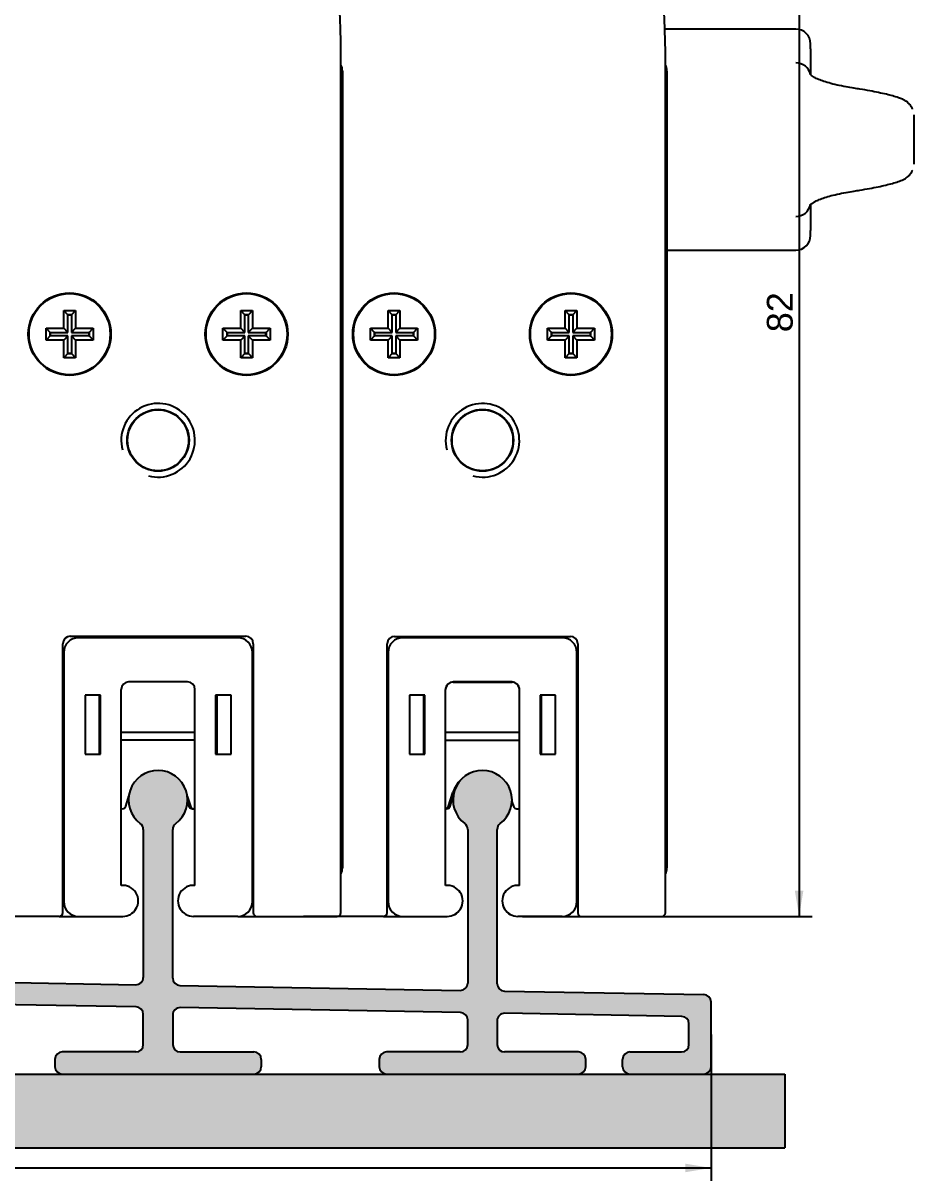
# Model space of a CAD drawing. Header units: millimetres. Extents: x -17 to 488, y 327 to 596.
# Drawn here: x 425 to 485.4, y 326.6 to 405.1 of the extents above; entities that cross this region are included whole.
import ezdxf
from ezdxf.enums import TextEntityAlignment as Align

# ---------------------------------------------------------------- set-up
doc = ezdxf.new("R2010")
doc.units = ezdxf.units.MM
doc.layers.add('Default', color=7, linetype='Continuous')
doc.layers.add('DV3_Default', color=7, linetype='Continuous')
doc.styles.add('SEACAD_Arial', font='arial.ttf')
doc.dimstyles.new('ISO', dxfattribs={"dimtxt": 1.75, "dimasz": 1.75, "dimexe": 0.875, "dimexo": 0, "dimgap": 0.4375, "dimtad": 1, "dimtxsty": 'SEACAD_Arial', "dimblk1": '_SE_FILLED', "dimblk2": '_SE_FILLED', "dimsah": 1, "dimcen": 0.875, "dimadec": 0, "dimazin": 0, "dimtfac": 0.5, "dimtdec": 3, "dimtmove": 0, "dimatfit": 3, "dimfxl": 1, "dimarcsym": 0})

# ---------------------------------------------------------------- blocks, each defined once
blk = doc.blocks.new('SE2')
at = {"layer": 'DV3_Default', "linetype": 'Continuous'}
h = blk.add_hatch(color=7, dxfattribs=at)
edge = h.paths.add_edge_path()
edge.add_arc((410.638316798769, 338.2716447319557), 0.5000000000000964, 0, 89.000000000005, ccw=False)
edge.add_line((411.1383167987692, 338.2716447319557), (411.1383167987692, 335.8262113731814))
edge.add_arc((410.638316798769, 335.8262113731814), 0.5000000000000561, 269.99999999996743, 360, ccw=False)
edge.add_line((410.6383167987689, 335.3262113731813), (405.6439890468433, 335.3262113731846))
edge.add_arc((405.6439890468429, 334.8262113731846), 0.5000000000000143, 89.99999999996092, 180.0000000000065)
edge.add_line((405.1439890468429, 334.8262113731845), (405.1439890468429, 334.3262113731574))
edge.add_arc((405.643989046843, 334.3262113731574), 0.5000000000000561, 180.0000000000065, 270)
edge.add_line((405.643989046843, 333.8262113731574), (418.643989046843, 333.8262113731582))
edge.add_arc((418.643989046843, 334.3262113731582), 0.5000000000000143, 270, 360)
edge.add_line((419.143989046843, 334.3262113731582), (419.143989046843, 334.8262113731457))
edge.add_arc((418.643989046843, 334.8262113731457), 0.5000000000000561, 0, 89.99999999996746)
edge.add_line((418.6439890468433, 335.3262113731457), (413.6383167987686, 335.3262113731483))
edge.add_arc((413.6383167987689, 335.8262113731484), 0.5000000000000152, 180.0000000000065, 269.99999999996743, ccw=False)
edge.add_line((413.1383167987689, 335.8262113731483), (413.1383167987687, 338.2192795371713))
edge.add_arc((413.6383167987689, 338.2192795371712), 0.5000000000000073, 88.99960924187098, 179.9999999999935, ccw=False)
edge.add_line((413.6470464114759, 338.719203325225), (432.6470430019875, 338.3875571511145))
edge.add_arc((432.6383167987689, 337.8876333035362), 0.5000000000000971, 0, 89.00000000000489, ccw=False)
edge.add_line((433.138316798769, 337.8876333035362), (433.138316798769, 335.826211373168))
edge.add_arc((432.638316798769, 335.826211373168), 0.5000000000000561, 269.99999999996743, 360, ccw=False)
edge.add_line((432.6383167987687, 335.326211373168), (427.6439890468433, 335.3262113731712))
edge.add_arc((427.6439890468431, 334.8262113731711), 0.5000000000000143, 89.99999999996092, 180.0000000000065)
edge.add_line((427.1439890468431, 334.8262113731711), (427.143989046843, 334.3262113731586))
edge.add_arc((427.6439890468431, 334.3262113731587), 0.5000000000000561, 180.0000000000065, 270.0000000000065)
edge.add_line((427.6439890468432, 333.8262113731586), (440.643989046843, 333.8262113731595))
edge.add_arc((440.643989046843, 334.3262113731595), 0.5000000000000143, 270.0000000000065, 360)
edge.add_line((441.143989046843, 334.3262113731595), (441.143989046843, 334.8262113731409))
edge.add_arc((440.643989046843, 334.8262113731409), 0.5000000000000561, 0, 89.99999999995443)
edge.add_line((440.6439890468433, 335.326211373141), (435.6383167987689, 335.326211373145))
edge.add_arc((435.6383167987692, 335.826211373145), 0.5000000000000134, 180, 269.9999999999544, ccw=False)
edge.add_line((435.1383167987692, 335.826211373145), (435.138316798769, 337.8352681087518))
edge.add_arc((435.638316798769, 337.8352681087517), 0.5000000000000073, 88.99945230196829, 180, ccw=False)
edge.add_line((435.6470477808263, 338.3351918728922), (454.6470430019876, 338.003545722695))
edge.add_arc((454.6383167987689, 337.5036218751167), 0.5000000000000963, 0, 89.000000000005, ccw=False)
edge.add_line((455.138316798769, 337.5036218751167), (455.138316798769, 335.8262113731545))
edge.add_arc((454.638316798769, 335.8262113731545), 0.5000000000000004, 269.99999999996743, 360, ccw=False)
edge.add_line((454.6383167987689, 335.3262113731545), (449.6439890468433, 335.3262113731577))
edge.add_arc((449.643989046843, 334.8262113731577), 0.5000000000000143, 89.99999999996092, 180.0000000000065)
edge.add_line((449.143989046843, 334.8262113731577), (449.1439890468429, 334.32621137316))
edge.add_arc((449.643989046843, 334.32621137316), 0.5000000000000561, 180.0000000000065, 270.0000000000065)
edge.add_line((449.643989046843, 333.82621137316), (462.643989046843, 333.8262113731608))
edge.add_arc((462.643989046843, 334.3262113731608), 0.5000000000000143, 270, 360)
edge.add_line((463.143989046843, 334.3262113731608), (463.143989046843, 334.8262113731506))
edge.add_arc((462.643989046843, 334.8262113731506), 0.5000000000000561, 0, 89.99999999994789)
edge.add_line((462.6439890468433, 335.3262113731506), (457.6383167987687, 335.3262113731543))
edge.add_arc((457.6383167987692, 335.8262113731544), 0.5000000000000143, 180.0000000000065, 269.9999999999544, ccw=False)
edge.add_line((457.1383167987692, 335.8262113731543), (457.1383167987689, 337.4512566803322))
edge.add_arc((457.638316798769, 337.4512566803322), 0.5000000000000004, 88.99966324719458, 179.9999999999935, ccw=False)
edge.add_line((457.6470459402625, 337.951180476614), (469.6657999025988, 337.7413923458546))
edge.add_arc((469.6439890468422, 337.2418682858022), 0.5000000000000974, 0, 87.499866709267, ccw=False)
edge.add_line((470.1439890468424, 337.2418682858022), (470.1439890468428, 335.826211373143))
edge.add_arc((469.6439890468428, 335.8262113731429), 0.5000000000000143, 270.00000000000654, 360, ccw=False)
edge.add_line((469.6439890468428, 335.3262113731429), (466.1439890468362, 335.3262113731427))
edge.add_arc((466.1439890468361, 334.8262113731427), 0.5000000000000143, 90, 180)
edge.add_line((465.6439890468361, 334.8262113731427), (465.643989046836, 334.326211373161))
edge.add_arc((466.1439890468361, 334.326211373161), 0.5000000000000561, 180, 270)
edge.add_line((466.1439890468361, 333.826211373161), (471.1439890468426, 333.8262113731614))
edge.add_arc((471.1439890468426, 334.3262113731581), 0.5000000000000004, 270, 360)
edge.add_line((471.6439890468426, 334.3262113731581), (471.6439890468426, 338.7159141804756))
edge.add_arc((471.1439890468421, 338.7159141804757), 0.5000000000004862, 0, 89.0000000000058)
edge.add_line((471.1527152500607, 339.2158380280545), (457.6295935420582, 339.4518849954982))
edge.add_arc((457.6383167987686, 339.951808894508), 0.5000000000087353, 179.9995981030049, 269.0003376964031, ccw=False)
edge.add_line((457.1383167987722, 339.9518124017209), (457.138316798768, 350.4219697285915))
edge.add_arc((457.638316798768, 350.4219697285916), 0.5000000000000282, 126.70810719254689, 180.0000000000065, ccw=False)
edge.add_arc((456.143989046842, 352.4262113731604), 2.000000000005372, 306.7074381381323, 592.9675637547116)
edge.add_arc((454.6383167987678, 350.4304781541705), 0.5000000000214988, 0, 52.96690000643753, ccw=False)
edge.add_line((455.1383167987894, 350.4304781541705), (455.1383167987686, 340.0041740892923))
edge.add_arc((454.6383167987685, 340.0041740892923), 0.5000000000000561, 269.00034244746894, 360, ccw=False)
edge.add_line((454.6295935835128, 339.504250189568), (435.6295937937607, 339.8358964195242))
edge.add_arc((435.6383167987686, 340.3358203229274), 0.5000000000102683, 179.9995980863426, 269.00036654378374, ccw=False)
edge.add_line((435.1383167987706, 340.3358238302857), (435.1383167987678, 350.4219697285901))
edge.add_arc((435.638316798768, 350.4219697285901), 0.5000000000000316, 126.7081071953505, 180, ccw=False)
edge.add_arc((434.1439890468422, 352.4262113731591), 2.000000000005454, 306.7074381374229, 592.9675637531451)
edge.add_arc((432.6383167987678, 350.4304781541694), 0.500000000021506, 0, 52.966900012675126, ccw=False)
edge.add_line((433.1383167987894, 350.4304781541694), (433.1383167987686, 340.3881855177119))
edge.add_arc((432.6383167987685, 340.3881855177119), 0.5000000000000561, 269.0003693874723, 360, ccw=False)
edge.add_line((432.6295938185729, 339.888261613886), (413.6295939622289, 340.219907845003))
edge.add_arc((413.6383167987686, 340.7198317513469), 0.5000000000113883, 179.9995981029984, 269.0003858517587, ccw=False)
edge.add_line((413.1383167987694, 340.7198352585598), (413.138316798768, 350.421969728589))
edge.add_arc((413.638316798768, 350.4219697285891), 0.5000000000000004, 126.70810719530729, 180.0000000000065, ccw=False)
edge.add_arc((412.1439890468419, 352.4262113731578), 2.000000000005369, 306.7074381374493, 592.9675637530164)
edge.add_arc((410.638316798768, 350.4304781541678), 0.5000000000214705, 6.423306331271306e-12, 52.96690001324703, ccw=False)
edge.add_line((411.1383167987894, 350.4304781541679), (411.1383167987685, 340.7722004160213))
edge.add_arc((410.6383167987685, 340.7721969461314), 0.5000000000120406, 269.0003885105213, 360, ccw=False)
edge.add_line((410.6295939854273, 340.2722730393821), (391.6295940858545, 340.6039192712647))
edge.add_arc((391.6383167987685, 341.1038431797664), 0.5000000000122291, 179.9995975748679, 269.0004000203762, ccw=False)
edge.add_line((391.1383167987686, 341.1038466915882), (391.1383167987678, 350.4219697285878))
edge.add_arc((391.6383167987678, 350.4219697285878), 0.5000000000000004, 126.7081071982438, 180.0000000000065, ccw=False)
edge.add_arc((390.1439890468417, 352.4262113731565), 2.000000000005367, 306.7074381367171, 592.9675637539756)
edge.add_arc((388.6383167987678, 350.4304781541665), 0.5000000000214733, 6.423306331271306e-12, 52.966900009419476, ccw=False)
edge.add_line((389.1383167987894, 350.4304781541665), (389.1383167987684, 341.1562083745508))
edge.add_arc((388.6383167987684, 341.1562083745508), 0.5000000000000561, 269.00029607827173, 360, ccw=False)
edge.add_line((388.6295931789267, 340.6562844818863), (376.6352628436238, 340.865646296652))
edge.add_arc((376.6439890468424, 341.3655701442303), 0.5000000000000887, 179.9996494531007, 269.00000000000483, ccw=False)
edge.add_line((376.1439890468516, 341.3655732033291), (376.1439890468417, 354.3262113731558))
edge.add_arc((375.6439890468417, 354.3262113731558), 0.5000000000000004, 0, 90)
edge.add_line((375.6439890468417, 354.8262113731558), (375.1439890468417, 354.8262113731557))
edge.add_arc((375.1439890468417, 354.3262113731558), 0.5000000000000022, 90, 180.0000000000065)
edge.add_line((374.6439890468417, 354.3262113731557), (374.6439890468428, 334.3262113731556))
edge.add_arc((375.1439890468428, 334.3262113731556), 0.5000000000000561, 180, 270.0000000000065)
edge.add_line((375.1439890468429, 333.8262113731555), (380.1439890468426, 333.8262113731558))
edge.add_arc((380.1439890468426, 334.3262113731558), 0.5000000000000143, 270, 360)
edge.add_line((380.6439890468426, 334.3262113731558), (380.6439890468426, 334.8262113731558))
edge.add_arc((380.1439890468426, 334.8262113731558), 0.5000000000000561, 6.513799999999999e-12, 90.00000000000654)
edge.add_line((380.1439890468425, 335.3262113731558), (376.6439890468428, 335.3262113731557))
edge.add_arc((376.6439890468428, 335.8262113731557), 0.5000000000000073, 180, 270, ccw=False)
edge.add_line((376.1439890468428, 335.8262113731557), (376.1439890468426, 338.8651893241206))
edge.add_arc((376.6439890468425, 338.8651893241205), 0.5000000000000004, 88.99999999999812, 179.999999999987, ccw=False)
edge.add_line((376.6527152500612, 339.3651131716986), (388.6470430019871, 339.1557514020192))
edge.add_arc((388.6383167987685, 338.655827554441), 0.5000000000000973, 6.423306331271306e-12, 88.99999999999841, ccw=False)
edge.add_line((389.1383167987686, 338.6558275544411), (389.1383167987689, 335.8262113731565))
edge.add_arc((388.6383167987687, 335.8262113731564), 0.5000000000000561, 270.00000000000654, 360, ccw=False)
edge.add_line((388.6383167987689, 335.3262113731563), (386.1439890468428, 335.3262113731562))
edge.add_arc((386.1439890468428, 334.8262113731562), 0.5000000000000143, 90, 180.0000000000065)
edge.add_line((385.6439890468428, 334.8262113731562), (385.6439890468426, 334.3262113731562))
edge.add_arc((386.1439890468428, 334.3262113731562), 0.5000000000000561, 180, 270.0000000000065)
edge.add_line((386.1439890468428, 333.8262113731562), (396.6439890468429, 333.8262113731569))
edge.add_arc((396.6439890468428, 334.3262113731569), 0.5000000000000143, 270.0000000000065, 360)
edge.add_line((397.1439890468428, 334.3262113731569), (397.1439890468429, 334.8262113731569))
edge.add_arc((396.6439890468428, 334.8262113731568), 0.5000000000000561, 6.513799999999999e-12, 90.00000000000654)
edge.add_line((396.6439890468428, 335.3262113731569), (391.638316798769, 335.3262113731566))
edge.add_arc((391.638316798769, 335.8262113731566), 0.5000000000000143, 180.0000000000065, 270.00000000000654, ccw=False)
edge.add_line((391.138316798769, 335.8262113731565), (391.1383167987689, 338.6032909655908))
edge.add_arc((391.6383167987689, 338.6032909655907), 0.5000000000000073, 88.9995267784779, 179.9999999999935, ccw=False)
edge.add_line((391.647047130995, 339.1032147410799), (410.6470430019876, 338.771568579534))
blk.add_hatch(color=7, dxfattribs=at).paths.add_polyline_path([(476.643989047031, 333.8262113731616), (369.643989047031, 333.8262113731553), (369.643989047031, 328.8262113731552), (476.643989047031, 328.8262113731616)])
at = {"layer": 'DV3_Default', "color": 7, "linetype": 'Continuous'}
for p, q in [((477.393989047, 404.7262113732), (468.5164435898, 404.7262113732)), ((478.393989047, 403.3857979168), (478.393989047, 403.7262113732)), ((446.5439890491, 344.7788144048), (446.5439890491, 403.1751882666001)), ((468.5439890491, 344.7762113738), (468.5439890491, 403.1725852356)), ((478.393989047, 403.3857979168), (478.393989047, 401.6347876843)), ((446.6439890491, 401.8748209032), (446.6439890491, 347.8288144048)), ((468.6439890491, 401.8722178722), (468.6439890491, 347.8262113738)), ((485.393989047, 398.8987002788), (485.393989047, 398.7587548976)), ((485.393989047, 398.7587548976), (485.393989047, 397.2593273428)), ((485.393989047, 397.2593273428), (485.393989047, 397.1902724726)), ((485.393989047, 397.1902724726), (485.393989047, 395.6908442672)), ((485.393989047, 395.6908442672), (485.393989047, 395.5509806036)), ((478.393989047, 392.8120455622), (478.393989047, 391.0662441009)), ((478.393989047, 390.7262113732), (478.393989047, 391.0662481087001)), ((468.6439890491, 389.7262113732), (477.393989047, 389.7262113732)), ((428.0235506904, 385.3492527615), (427.7439890478, 385.6288144041)), ((427.7439890478, 385.6288144041), (428.5439890478, 385.6288144041)), ((427.7439890478, 384.4288144041), (427.7439890478, 385.6288144041)), ((428.0235506904, 385.3492527615), (428.0261122169, 385.3388423591001)), ((428.0261122169, 384.146691235), (428.0261122169, 385.3388423591001)), ((428.2618658786, 385.3388423591001), (428.2644274051, 385.3492527615)), ((428.2618658786, 385.3388423591001), (428.2618658786, 384.146691235)), ((428.2644274051, 385.3492527615), (428.5439890478, 385.6288144041)), ((428.5439890478, 385.6288144041), (428.5439890478, 384.4288144041)), ((440.0235506904, 385.3492527615), (439.7439890478, 385.6288144041)), ((439.7439890478, 385.6288144041), (440.5439890478, 385.6288144041)), ((439.7439890478, 384.4288144041), (439.7439890478, 385.6288144041)), ((440.0235506904, 385.3492527615), (440.0261122169, 385.3388423591001)), ((440.0261122169, 384.146691235), (440.0261122169, 385.3388423591001)), ((440.2618658786, 385.3388423591001), (440.2644274051, 385.3492527615)), ((440.2618658786, 385.3388423591001), (440.2618658786, 384.146691235)), ((440.2644274051, 385.3492527615), (440.5439890478, 385.6288144041)), ((440.5439890478, 385.6288144041), (440.5439890478, 384.4288144041)), ((450.0235506904, 385.3466497305), (449.7439890478, 385.6262113732)), ((449.7439890478, 385.6262113732), (450.5439890478, 385.6262113732)), ((449.7439890478, 384.4262113732), (449.7439890478, 385.6262113732)), ((450.0235506904, 385.3466497305), (450.0261122169, 385.3362393281)), ((450.0261122169, 384.144088204), (450.0261122169, 385.3362393281)), ((450.2618658786, 385.3362393281), (450.2644274051, 385.3466497305)), ((450.2618658786, 385.3362393281), (450.2618658786, 384.144088204)), ((450.2644274051, 385.3466497305), (450.5439890478, 385.6262113732)), ((450.5439890478, 385.6262113732), (450.5439890478, 384.4262113732)), ((462.0235506904, 385.3466497305), (461.7439890478, 385.6262113732)), ((461.7439890478, 385.6262113732), (462.5439890478, 385.6262113732)), ((461.7439890478, 384.4262113732), (461.7439890478, 385.6262113732)), ((462.0235506904, 385.3466497305), (462.0261122169, 385.3362393281)), ((462.0261122169, 384.144088204), (462.0261122169, 385.3362393281)), ((462.2618658786, 385.3362393281), (462.2644274051, 385.3466497305)), ((462.2618658786, 385.3362393281), (462.2618658786, 384.144088204)), ((462.2644274051, 385.3466497305), (462.5439890478, 385.6262113732)), ((462.5439890478, 385.6262113732), (462.5439890478, 384.4262113732)), ((426.8235506904, 384.1492527615), (426.5439890478, 384.4288144041)), ((426.5439890478, 383.6288144041), (426.5439890478, 384.4288144041)), ((426.5439890478, 384.4288144041), (427.7439890478, 384.4288144041)), ((426.8339610928, 384.146691235), (426.8235506904, 384.1492527615)), ((426.8339610928, 384.146691235), (428.0261122169, 384.146691235)), ((428.0261122169, 384.146691235), (427.7439890478, 384.4288144041)), ((428.2618658786, 384.146691235), (428.5439890478, 384.4288144041)), ((428.2618658786, 384.146691235), (429.4540170027, 384.146691235)), ((428.5439890478, 384.4288144041), (429.7439890478, 384.4288144041)), ((429.4644274051, 384.1492527615), (429.4540170027, 384.146691235)), ((429.4644274051, 384.1492527615), (429.7439890478, 384.4288144041)), ((429.7439890478, 384.4288144041), (429.7439890478, 383.6288144041)), ((438.8235506904, 384.1492527615), (438.5439890478, 384.4288144041)), ((438.5439890478, 383.6288144041), (438.5439890478, 384.4288144041)), ((438.5439890478, 384.4288144041), (439.7439890478, 384.4288144041)), ((438.8339610928, 384.146691235), (438.8235506904, 384.1492527615)), ((438.8339610928, 384.146691235), (440.0261122169, 384.146691235)), ((440.0261122169, 384.146691235), (439.7439890478, 384.4288144041)), ((440.2618658786, 384.146691235), (440.5439890478, 384.4288144041)), ((440.2618658786, 384.146691235), (441.4540170027, 384.146691235)), ((440.5439890478, 384.4288144041), (441.7439890478, 384.4288144041)), ((441.4644274051, 384.1492527615), (441.4540170027, 384.146691235)), ((441.4644274051, 384.1492527615), (441.7439890478, 384.4288144041)), ((441.7439890478, 384.4288144041), (441.7439890478, 383.6288144041)), ((448.8235506904, 384.1466497305), (448.5439890478, 384.4262113732)), ((448.5439890478, 383.6262113732), (448.5439890478, 384.4262113732)), ((448.5439890478, 384.4262113732), (449.7439890478, 384.4262113732)), ((448.8339610928, 384.144088204), (448.8235506904, 384.1466497305)), ((448.8339610928, 384.144088204), (450.0261122169, 384.144088204)), ((450.0261122169, 384.144088204), (449.7439890478, 384.4262113732)), ((450.2618658786, 384.144088204), (450.5439890478, 384.4262113732)), ((450.2618658786, 384.144088204), (451.4540170027, 384.144088204)), ((450.5439890478, 384.4262113732), (451.7439890478, 384.4262113732)), ((451.4644274051, 384.1466497305), (451.4540170027, 384.144088204)), ((451.4644274051, 384.1466497305), (451.7439890478, 384.4262113732)), ((451.7439890478, 384.4262113732), (451.7439890478, 383.6262113732)), ((460.8235506904, 384.1466497305), (460.5439890478, 384.4262113732)), ((460.5439890478, 383.6262113732), (460.5439890478, 384.4262113732)), ((460.5439890478, 384.4262113732), (461.7439890478, 384.4262113732)), ((460.8339610928, 384.144088204), (460.8235506904, 384.1466497305)), ((460.8339610928, 384.144088204), (462.0261122169, 384.144088204)), ((462.0261122169, 384.144088204), (461.7439890478, 384.4262113732)), ((462.2618658786, 384.144088204), (462.5439890478, 384.4262113732)), ((462.2618658786, 384.144088204), (463.4540170027, 384.144088204)), ((462.5439890478, 384.4262113732), (463.7439890478, 384.4262113732)), ((463.4644274051, 384.1466497305), (463.4540170027, 384.144088204)), ((463.4644274051, 384.1466497305), (463.7439890478, 384.4262113732)), ((463.7439890478, 384.4262113732), (463.7439890478, 383.6262113732)), ((426.8235506904, 383.9083760468), (426.5439890478, 383.6288144041)), ((427.7439890478, 383.6288144041), (426.5439890478, 383.6288144041)), ((426.8235506904, 383.9083760468), (426.8339610928, 383.9109375733)), ((428.0261122169, 383.9109375733), (426.8339610928, 383.9109375733)), ((428.0261122169, 383.9109375733), (427.7439890478, 383.6288144041)), ((427.7439890478, 382.4288144041), (427.7439890478, 383.6288144041)), ((428.0261122169, 382.7187864492), (428.0261122169, 383.9109375733)), ((429.4540170027, 383.9109375733), (428.2618658786, 383.9109375733)), ((428.2618658786, 383.9109375733), (428.5439890478, 383.6288144041)), ((428.2618658786, 383.9109375733), (428.2618658786, 382.7187864492)), ((429.7439890478, 383.6288144041), (428.5439890478, 383.6288144041)), ((428.5439890478, 383.6288144041), (428.5439890478, 382.4288144041)), ((429.4540170027, 383.9109375733), (429.4644274051, 383.9083760468)), ((429.4644274051, 383.9083760468), (429.7439890478, 383.6288144041)), ((438.8235506904, 383.9083760468), (438.5439890478, 383.6288144041)), ((439.7439890478, 383.6288144041), (438.5439890478, 383.6288144041)), ((438.8235506904, 383.9083760468), (438.8339610928, 383.9109375733)), ((440.0261122169, 383.9109375733), (438.8339610928, 383.9109375733)), ((440.0261122169, 383.9109375733), (439.7439890478, 383.6288144041)), ((439.7439890478, 382.4288144041), (439.7439890478, 383.6288144041)), ((440.0261122169, 382.7187864492), (440.0261122169, 383.9109375733)), ((441.4540170027, 383.9109375733), (440.2618658786, 383.9109375733)), ((440.2618658786, 383.9109375733), (440.5439890478, 383.6288144041)), ((440.2618658786, 383.9109375733), (440.2618658786, 382.7187864492)), ((441.7439890478, 383.6288144041), (440.5439890478, 383.6288144041)), ((440.5439890478, 383.6288144041), (440.5439890478, 382.4288144041)), ((441.4540170027, 383.9109375733), (441.4644274051, 383.9083760468)), ((441.4644274051, 383.9083760468), (441.7439890478, 383.6288144041)), ((448.8235506904, 383.9057730158), (448.5439890478, 383.6262113732)), ((449.7439890478, 383.6262113732), (448.5439890478, 383.6262113732)), ((448.8235506904, 383.9057730158), (448.8339610928, 383.9083345423001)), ((450.0261122169, 383.9083345423001), (448.8339610928, 383.9083345423001)), ((450.0261122169, 383.9083345423001), (449.7439890478, 383.6262113732)), ((449.7439890478, 382.4262113732), (449.7439890478, 383.6262113732)), ((450.0261122169, 382.7161834182), (450.0261122169, 383.9083345423001)), ((451.4540170027, 383.9083345423001), (450.2618658786, 383.9083345423001)), ((450.2618658786, 383.9083345423001), (450.5439890478, 383.6262113732)), ((450.2618658786, 383.9083345423001), (450.2618658786, 382.7161834182)), ((451.7439890478, 383.6262113732), (450.5439890478, 383.6262113732)), ((450.5439890478, 383.6262113732), (450.5439890478, 382.4262113732)), ((451.4540170027, 383.9083345423001), (451.4644274051, 383.9057730158)), ((451.4644274051, 383.9057730158), (451.7439890478, 383.6262113732)), ((460.8235506904, 383.9057730158), (460.5439890478, 383.6262113732)), ((461.7439890478, 383.6262113732), (460.5439890478, 383.6262113732)), ((460.8235506904, 383.9057730158), (460.8339610928, 383.9083345423001)), ((462.0261122169, 383.9083345423001), (460.8339610928, 383.9083345423001)), ((462.0261122169, 383.9083345423001), (461.7439890478, 383.6262113732)), ((461.7439890478, 382.4262113732), (461.7439890478, 383.6262113732)), ((462.0261122169, 382.7161834182), (462.0261122169, 383.9083345423001)), ((463.4540170027, 383.9083345423001), (462.2618658786, 383.9083345423001)), ((462.2618658786, 383.9083345423001), (462.5439890478, 383.6262113732)), ((462.2618658786, 383.9083345423001), (462.2618658786, 382.7161834182)), ((463.7439890478, 383.6262113732), (462.5439890478, 383.6262113732)), ((462.5439890478, 383.6262113732), (462.5439890478, 382.4262113732)), ((463.4540170027, 383.9083345423001), (463.4644274051, 383.9057730158)), ((463.4644274051, 383.9057730158), (463.7439890478, 383.6262113732)), ((428.0235506904, 382.7083760468), (427.7439890478, 382.4288144041)), ((428.0261122169, 382.7187864492), (428.0235506904, 382.7083760468)), ((428.2644274051, 382.7083760468), (428.2618658786, 382.7187864492)), ((428.2644274051, 382.7083760468), (428.5439890478, 382.4288144041)), ((440.0235506904, 382.7083760468), (439.7439890478, 382.4288144041)), ((440.0261122169, 382.7187864492), (440.0235506904, 382.7083760468)), ((440.2644274051, 382.7083760468), (440.2618658786, 382.7187864492)), ((440.2644274051, 382.7083760468), (440.5439890478, 382.4288144041)), ((450.0235506904, 382.7057730158), (449.7439890478, 382.4262113732)), ((450.0261122169, 382.7161834182), (450.0235506904, 382.7057730158)), ((450.2644274051, 382.7057730158), (450.2618658786, 382.7161834182)), ((450.2644274051, 382.7057730158), (450.5439890478, 382.4262113732)), ((462.0235506904, 382.7057730158), (461.7439890478, 382.4262113732)), ((462.0261122169, 382.7161834182), (462.0235506904, 382.7057730158)), ((462.2644274051, 382.7057730158), (462.2618658786, 382.7161834182)), ((462.2644274051, 382.7057730158), (462.5439890478, 382.4262113732)), ((428.5439890478, 382.4288144041), (427.7439890478, 382.4288144041)), ((440.5439890478, 382.4288144041), (439.7439890478, 382.4288144041)), ((450.5439890478, 382.4262113732), (449.7439890478, 382.4262113732)), ((462.5439890478, 382.4262113732), (461.7439890478, 382.4262113732)), ((427.6839890478, 344.7788144048), (427.6839890478, 363.0288144041)), ((428.1839890478, 363.5288144041), (440.1003513855, 363.5288144041)), ((439.5439890457, 363.4288144041), (428.7439890457, 363.4288144041)), ((440.6003513855, 363.0288144041), (440.6003513855, 344.7788144048)), ((449.6839890478, 344.7762113738), (449.6839890478, 363.0262113732)), ((450.1839890478, 363.5262113732), (462.1003513855, 363.5262113732)), ((461.543989047, 363.4288144041), (450.743989047, 363.4288144041)), ((462.6003513855, 363.0262113732), (462.6003513855, 344.7762113738)), ((427.7439890457, 362.4288144041), (427.7439890457, 345.5288144041)), ((440.5439890457, 345.5288144041), (440.5439890457, 362.4288144041)), ((449.743989047, 362.4288144041), (449.743989047, 345.5288144041)), ((462.543989047, 345.5288144041), (462.543989047, 362.4288144041)), ((431.6439890457, 346.6234381314), (431.6439890457, 359.9288144041)), ((436.1439890457, 360.4288144041), (432.1439890457, 360.4288144041)), ((436.6439890457, 346.6234381314), (436.6439890457, 359.9288144041)), ((453.643989047, 346.6234381314), (453.643989047, 359.9288144041)), ((458.143989047, 360.4288144041), (454.143989047, 360.4288144041)), ((454.1439890478, 360.4262113732), (458.1439890478, 360.4262113732)), ((458.643989047, 346.6234381314), (458.643989047, 359.9288144041)), ((430.2439890457, 359.5288144043), (429.1913477607, 359.5288144043)), ((429.1913477607, 359.5288144043), (429.1913477607, 355.5288144043)), ((430.1439890478, 359.5288144043), (430.1439890478, 355.5288144043)), ((430.2439890457, 355.5288144043), (430.2439890457, 359.5288144043)), ((438.0439890457, 359.5288144043), (438.0439890457, 355.5288144043)), ((439.0966303307, 359.5288144043), (438.0439890457, 359.5288144043)), ((438.1439890478, 355.5288144043), (438.1439890478, 359.5288144043)), ((439.0966303307, 355.5288144043), (439.0966303307, 359.5288144043)), ((452.243989047, 359.5288144043), (451.191347762, 359.5288144043)), ((451.191347762, 359.5288144043), (451.191347762, 355.5288144043)), ((452.1439890478, 359.5288144043), (452.1439890478, 355.5288144043)), ((452.243989047, 355.5288144043), (452.243989047, 359.5288144043)), ((460.043989047, 359.5288144043), (460.043989047, 355.5288144043)), ((461.096630332, 359.5288144043), (460.043989047, 359.5288144043)), ((460.1439890478, 355.5288144043), (460.1439890478, 359.5288144043)), ((461.096630332, 355.5288144043), (461.096630332, 359.5288144043)), ((431.643989047, 357.0288144042), (436.643989047, 357.0288144042)), ((453.643989047, 357.0262113732), (458.643989047, 357.0262113732)), ((431.643989047, 356.4947360503), (436.643989047, 356.4947360503)), ((453.643989047, 356.4921330194), (458.643989047, 356.4921330194)), ((429.1913477607, 355.5288144043), (430.2439890457, 355.5288144043)), ((438.0439890457, 355.5288144043), (439.0966303307, 355.5288144043)), ((451.191347762, 355.5288144043), (452.243989047, 355.5288144043)), ((460.043989047, 355.5288144043), (461.096630332, 355.5288144043)), ((431.9486507344999, 352.0045697533999), (432.1611904557, 352.6879550397)), ((436.1267876377, 352.6879550418), (436.3393273596, 352.0045697533999)), ((453.8486507349, 352.0019667225), (454.1342207794, 352.9201685792)), ((453.9486507344999, 352.0019667224), (454.1606024313, 352.6834613165)), ((436.1411753926999, 352.3201609129), (436.2393273592, 352.0045699759)), ((458.1410562622, 352.3179407056), (458.2393273599, 352.0019667225)), ((431.6439890478, 351.8288144042), (431.709929701, 351.8288144042)), ((436.4780483927, 351.8288146267), (436.5780483930999, 351.8288146267)), ((436.5780483930999, 351.8288144042), (436.6439890478, 351.8288144042)), ((453.6439890478, 351.8262113732), (453.709929701, 351.8262113732)), ((458.4780483933999, 351.8262113732), (458.6439890478, 351.8262113732)), ((433.1383167988, 350.4304781542), (433.1383167988, 340.3881855177)), ((435.1383167988, 340.3358238303), (435.1383167988, 350.4219697286)), ((455.1383167988, 350.4304781542), (455.1383167988, 340.0041740893)), ((457.1383167988, 339.9518124017), (457.1383167988, 350.4219697286)), ((432.6440466628, 345.0280204594999), (432.6439882558, 345.0279256762)), ((435.6439314285, 345.0280204594999), (435.6439898305, 345.0279256731)), ((454.6440466642, 345.0280204594999), (454.6439882572, 345.0279256762)), ((454.6440466642, 345.0254174285), (454.6439882622, 345.0253226421)), ((457.6439314299, 345.0280204594999), (457.6439898318, 345.0279256731)), ((457.6439314299, 345.0254174285), (457.6439898318, 345.0253226421)), ((427.4339890478, 344.5288144048), (424.2939890491, 344.5288144048)), ((427.4339890478, 344.5288144048), (428.743989047, 344.5288144048)), ((428.7439890457, 344.5288144041), (431.7501081691, 344.5288144041)), ((439.5439890457, 344.5288144041), (436.5378699222, 344.5288144041)), ((439.543989047, 344.5288144048), (440.8503513855, 344.5288144048)), ((440.8503513855, 344.5288144048), (446.2939890491, 344.5288144048)), ((449.4339890478, 344.5262113738), (443.9939890464, 344.5262113738)), ((449.4339890478, 344.5262113738), (453.3939890478, 344.5262113738)), ((450.743989047, 344.5288144041), (453.7501081705, 344.5288144041)), ((453.3939890484, 344.5262113732), (453.7501081705, 344.5262113732)), ((461.543989047, 344.5288144041), (458.5378699236, 344.5288144041)), ((458.8939890484, 344.5262113732), (458.5378699236, 344.5262113732)), ((458.8939890478, 344.5262113738), (462.8503513855, 344.5262113738)), ((462.8503513855, 344.5262113738), (468.2939890491, 344.5262113738)), ((413.6295939622, 340.219907845), (432.6295938186, 339.8882616139)), ((435.6295937938, 339.8358964195), (454.6295935835, 339.5042501896)), ((457.6295935421, 339.4518849955), (471.1527152501, 339.2158380281)), ((432.647043002, 338.3875571511), (413.6470464115, 338.7192033252)), ((471.6439890468, 334.3262113732), (471.6439890468, 338.7159141805)), ((433.1383167988, 335.8262113732), (433.1383167988, 337.8876333035)), ((435.1383167988, 337.8352681088), (435.1383167988, 335.8262113731)), ((454.647043002, 338.0035457227), (435.6470477808, 338.3351918729)), ((469.6657999026, 337.7413923459), (457.6470459403, 337.9511804766)), ((455.1383167988, 335.8262113732), (455.1383167988, 337.5036218751)), ((457.1383167988, 337.4512566803), (457.1383167988, 335.8262113732)), ((470.1439890468, 335.8262113731), (470.1439890468, 337.2418641571)), ((427.1439890468, 334.8262113732), (427.1439890468, 334.3262113732)), ((432.6383167988, 335.3262113732), (427.6439890468, 335.3262113732)), ((435.6383167988, 335.3262113731), (440.6439890468, 335.3262113731)), ((441.1439890468, 334.8262113731), (441.1439890468, 334.3262113732)), ((449.1439890468, 334.8262113732), (449.1439890468, 334.3262113732)), ((454.6383167988, 335.3262113732), (449.6439890468, 335.3262113732)), ((462.6439890468, 335.3262113732), (457.6383167988, 335.3262113732)), ((463.1439890468, 334.3262113732), (463.1439890468, 334.8262113732)), ((465.6439890468, 334.3262113732), (465.6439890468, 334.8262113731)), ((466.1439890468, 335.3262113731), (469.6439890468, 335.3262113731)), ((369.643989047, 333.8262113732), (476.643989047, 333.8262113732)), ((427.6439890468, 333.8262113732), (440.6439890468, 333.8262113732)), ((449.6439890468, 333.8262113732), (462.6439890468, 333.8262113732)), ((466.1439890468, 333.8262113732), (471.1439890468, 333.8262113732)), ((476.643989047, 333.8262113732), (476.643989047, 328.8262113732)), ((369.643989047, 328.8262113732), (476.643989047, 328.8262113732))]:
    blk.add_line(p, q, dxfattribs=at)
for centre, radius in [((428.1439890478, 384.0288144041), 2.80000000000018), ((428.1439890478, 384.0288144041), 2.75), ((440.1439890478, 384.0288144041), 2.80000000000018), ((440.1439890478, 384.0288144041), 2.75), ((450.1439890478, 384.0262113732), 2.80000000000018), ((450.1439890478, 384.0262113732), 2.75), ((462.1439890478, 384.0262113732), 2.80000000000018), ((462.1439890478, 384.0262113732), 2.75), ((434.1439890478, 376.8288144042), 2.099999999999909), ((434.143989047, 376.8288144042), 2.067), ((456.1439890478, 376.8262113732), 2.099999999999909), ((456.143989047, 376.8262113732), 2.067)]:
    blk.add_circle(centre, radius, dxfattribs=at)
for centre, radius, start, end in [((396.6979207649, 403.0684853877), 49.84618249076379, 0.1226498998, 27.7290493726), ((418.6979207649, 403.0658823568), 49.84618249076379, 0.1226498998, 27.7290493726), ((477.393989047, 403.7262113732), 1.000000000000015, 0, 90), ((445.6439890491, 401.8748209032), 1.000000000000001, 0, 25.8419327632), ((467.6439890491, 401.8722178722), 1.000000000000001, 0, 25.8419327632), ((477.4151360442, 401.4551552829), 0.9789637933986504, 9.8372741231, 91.23776583229998), ((477.4151154374, 392.9960432398), 0.9789841248249612, 268.763466188, 350.0350856409), ((477.393989047, 390.7262113732), 1.000000000000001, 270, 0), ((428.1439890478, 389.6434242281), 4.295860098107038, 268.3934500373, 271.6065499627), ((428.1439890478, 384.0288144041), 1.315320565519103, 84.85834978840002, 95.1416502116), ((440.1439890478, 389.6434242281), 4.295860098107038, 268.3934500373, 271.6065499627), ((440.1439890478, 384.0288144041), 1.315320565519103, 84.85834978840002, 95.1416502116), ((450.1439890478, 389.6408211971), 4.295860098107038, 268.3934500373, 271.6065499627), ((450.1439890478, 384.0262113732), 1.315320565519103, 84.85834978840002, 95.1416502116), ((462.1439890478, 389.6408211971), 4.295860098107038, 268.3934500373, 271.6065499627), ((462.1439890478, 384.0262113732), 1.315320565519103, 84.85834978840002, 95.1416502116), ((422.5293792238, 384.0288144041), 4.295860098114656, 358.3934500373001, 1.6065499627), ((428.1439890478, 384.0288144041), 1.315320565519103, 174.8583497884, 185.1416502116), ((428.1439890478, 384.0288144041), 1.315320565519102, 354.8583497883999, 5.1416502116), ((433.7585988717, 384.0288144041), 4.295860098114249, 178.3934500373, 181.6065499627), ((434.5293792238, 384.0288144041), 4.295860098114656, 358.3934500373001, 1.6065499627), ((440.1439890478, 384.0288144041), 1.315320565519103, 174.8583497884, 185.1416502116), ((440.1439890478, 384.0288144041), 1.315320565519102, 354.8583497883999, 5.1416502116), ((445.7585988717, 384.0288144041), 4.295860098114249, 178.3934500373, 181.6065499627), ((444.5293792238, 384.0262113732), 4.295860098114656, 358.3934500373001, 1.6065499627), ((450.1439890478, 384.0262113732), 1.315320565519103, 174.8583497884, 185.1416502116), ((450.1439890478, 384.0262113732), 1.315320565519102, 354.8583497883999, 5.1416502116), ((455.7585988717, 384.0262113732), 4.295860098114249, 178.3934500373, 181.6065499627), ((456.5293792238, 384.0262113732), 4.295860098114656, 358.3934500373001, 1.6065499627), ((462.1439890478, 384.0262113732), 1.315320565519103, 174.8583497884, 185.1416502116), ((462.1439890478, 384.0262113732), 1.315320565519102, 354.8583497883999, 5.1416502116), ((467.7585988717, 384.0262113732), 4.295860098114249, 178.3934500373, 181.6065499627), ((428.1439890478, 378.4142045802), 4.295860098114255, 88.3934500373, 91.60654996270002), ((428.1439890478, 384.0288144041), 1.315320565519103, 264.8583497884, 275.1416502116), ((440.1439890478, 378.4142045802), 4.295860098114255, 88.3934500373, 91.60654996270002), ((440.1439890478, 384.0288144041), 1.315320565519103, 264.8583497884, 275.1416502116), ((450.1439890478, 378.4116015492), 4.295860098114255, 88.3934500373, 91.60654996270002), ((450.1439890478, 384.0262113732), 1.315320565519103, 264.8583497884, 275.1416502116), ((462.1439890478, 378.4116015492), 4.295860098114255, 88.3934500373, 91.60654996270002), ((462.1439890478, 384.0262113732), 1.315320565519103, 264.8583497884, 275.1416502116), ((434.143989047, 376.8288144042), 2.5, 255, 195), ((456.143989047, 376.8262113732), 2.5, 255, 195), ((428.1839890478, 363.0288144041), 0.499999999999997, 90, 180), ((428.7439890457, 362.4288144041), 1.000000000000001, 90, 180), ((439.5439890457, 362.4288144041), 0.9999999999999974, 0, 90), ((440.1003513855, 363.0288144041), 0.5000000000000004, 0, 90), ((450.1839890478, 363.0262113732), 0.5000000000000004, 90, 180), ((450.743989047, 362.4288144041), 0.9999999999999974, 90, 180), ((461.543989047, 362.4288144041), 1.000000000000001, 0, 90), ((462.1003513855, 363.0262113732), 0.5000000000000004, 0, 90), ((432.1439890457, 359.9288144041), 0.5000000000000004, 90, 180), ((436.1439890457, 359.9288144041), 0.5000000000000039, 0, 90), ((454.143989047, 359.9288144041), 0.5000000000000004, 90, 180), ((453.409142125, 360.0762113733), 0.2500000000000002, 345.650923437, 348.463040956), ((454.1439890478, 359.9262113732), 0.5000000000000037, 90, 168.463040956), ((458.143989047, 359.9288144041), 0.5000000000000004, 0, 90), ((458.1439890478, 359.9262113732), 0.5000000000000004, 11.536959044, 90), ((458.8788359706, 360.0762113733), 0.2499999999999982, 191.536959044, 194.3490721739), ((434.1439890468, 352.4262113732), 2.000000000005454, 306.7074381374, 232.9675637531), ((456.1439890468, 352.4262113732), 2.000000000005372, 306.7074381381, 232.9675637547), ((456.0439890474, 352.3262113732), 2.000000000000005, 132.9738650335, 162.7237789338), ((431.709929701, 352.0788144042), 0.2500000000000002, 270, 342.7237789338), ((436.4780483927, 352.0788146267), 0.2500000000000003, 197.2762210662, 270), ((436.5780483930999, 352.0788144042), 0.249999999999999, 197.2762210662, 270), ((453.6099297014, 352.0762113732), 0.2500000000000002, 277.8301779881, 342.7237789338), ((453.709929701, 352.0762113732), 0.2500000000000002, 270, 342.7237789338), ((458.4780483933999, 352.0762113732), 0.2499999999999985, 197.2762210662, 270), ((432.6383167988, 350.4304781542), 0.500000000021506, 0, 52.9669000127), ((435.6383167988, 350.4219697286), 0.5000000000000316, 126.7081071954, 180), ((454.6383167988, 350.4304781542), 0.5000000000214988, 0, 52.9669000064), ((457.6383167988, 350.4219697286), 0.5000000000000282, 126.7081071925, 180), ((445.6439890491, 347.8288144048), 1.000000000000008, 334.1580672368, 0), ((467.6439890491, 347.8262113738), 1.000000000000008, 334.1580672368, 0), ((431.7501081691, 345.5788144041001), 1.050000000000001, 328.360991595, 95.8005491073), ((436.5378699222, 345.5788144041001), 1.049999999999999, 84.1994508929, 211.6390084049), ((453.7501081705, 345.5788144041001), 1.049999999999998, 328.360991595, 95.8005491073), ((458.5378699236, 345.5788144041001), 1.049999999999999, 84.1994508929, 211.6390084049), ((428.7439890457, 345.5288144041), 1.000000000000001, 180, 270), ((431.7501081691, 345.5788144041001), 1.049999999999999, 270, 328.3549163898), ((436.5378699222, 345.5788144041001), 1.050000000000002, 211.6450836098, 270), ((439.5439890457, 345.5288144041), 1.000000000000001, 270, 0), ((450.743989047, 345.5288144041), 1.000000000000001, 180, 270), ((453.7501081705, 345.5788144041001), 1.049999999999999, 270, 328.3549163898), ((453.7501081705, 345.5762113732), 1.050000005902496, 270, 328.3549163902), ((453.7501081705, 345.5762113732), 1.049999999999999, 328.3609915950999, 0.07217904480000001), ((458.5378699236, 345.5762113732), 1.049999999999998, 179.9301683922, 211.639008405), ((458.5378699236, 345.5788144041001), 1.050000000000002, 211.6450836098, 270), ((458.5378699236, 345.5762113732), 1.050000005902499, 211.6450836101, 270), ((461.543989047, 345.5288144041), 1.000000000000001, 270, 0), ((427.4339890478, 344.7788144048), 0.2500000000000002, 270, 0), ((440.8503513855, 344.7788144048), 0.2500000000000002, 180, 270), ((443.9939890464, 344.7762113738), 0.2500000000000002, 261.7246791268, 270), ((446.2939890491, 344.7788144048), 0.2500000000000002, 270, 0), ((449.4339890478, 344.7762113738), 0.2500000000000002, 270, 0), ((453.3939890478, 344.7762113738), 0.2499999999999863, 270, 278.2753198778), ((458.8939890478, 344.7762113738), 0.2500000000000002, 261.7246801222, 270), ((462.8503513855, 344.7762113738), 0.2500000000000002, 180, 270), ((468.2939890491, 344.7762113738), 0.2500000000000002, 270, 0), ((432.6383167988, 340.3881855177), 0.5000000000000561, 269.0003693875, 0), ((435.6383167988, 340.3358203229), 0.5000000000102683, 179.9995980863, 269.0003665438), ((454.6383167988, 340.0041740893), 0.5000000000000561, 269.0003424475, 0), ((457.6383167988, 339.9518088945), 0.5000000000087353, 179.999598103, 269.0003376964), ((471.1439890468, 338.7159141805), 0.5000000000004862, 0, 89), ((432.6383167988, 337.8876333035), 0.5000000000000971, 0, 89), ((435.6383167988, 337.8352681088), 0.5000000000000073, 88.99945230200001, 180), ((454.6383167988, 337.5036218751), 0.5000000000000963, 0, 89), ((457.6383167988, 337.4512566803), 0.5000000000000004, 88.99966324719999, 180), ((469.6439890468, 337.2418682858), 0.5000000000000974, 0, 87.49986670930002), ((432.6383167988, 335.8262113732), 0.5000000000000561, 270, 0), ((435.6383167988, 335.8262113731), 0.5000000000000134, 180, 270), ((454.6383167988, 335.8262113732), 0.5000000000000004, 270, 0), ((457.6383167988, 335.8262113732), 0.5000000000000143, 180, 270), ((469.6439890468, 335.8262113731), 0.5000000000000143, 270, 0), ((427.6439890468, 334.8262113732), 0.5000000000000143, 90, 180), ((440.6439890468, 334.8262113731), 0.5000000000000561, 0, 90), ((449.6439890468, 334.8262113732), 0.5000000000000143, 90, 180), ((462.6439890468, 334.8262113732), 0.5000000000000561, 0, 89.9999999999), ((466.1439890468, 334.8262113731), 0.5000000000000143, 90, 180), ((427.6439890468, 334.3262113732), 0.5000000000000561, 180, 270), ((440.6439890468, 334.3262113732), 0.5000000000000143, 270, 0), ((449.6439890468, 334.3262113732), 0.5000000000000561, 180, 270), ((462.6439890468, 334.3262113732), 0.5000000000000143, 270, 0), ((466.1439890468, 334.3262113732), 0.5000000000000561, 180, 270), ((471.1439890468, 334.3262113732), 0.5000000000000004, 270, 0)]:
    blk.add_arc(centre, radius, start, end, dxfattribs=at)
for centre, major_axis, ratio, start_param, end_param in [((481.1875234547, 399.7230027583), (-0.1490878957238762, -0.9888239476007756), 0.702477413, 3.122871446084142, 3.156557182707048), ((481.1875234547, 394.727160851), (-0.1490017270697752, 0.9888369356624017), 0.7024820866, 3.127370498594757, 3.161272241285843)]:
    blk.add_ellipse(centre, major_axis=major_axis, ratio=ratio, start_param=start_param, end_param=end_param, dxfattribs=at)
for points, knots in [([(481.3512189098789, 400.7158635026453), (481.1461409302652, 400.7478921734523), (480.7566614242975, 400.8095180572262), (480.1713223572128, 400.9296835233664), (479.6353115093362, 401.0647513093496), (479.1856841806933, 401.207278346599), (478.8344874790074, 401.3490986044775), (478.5850651006137, 401.4805860805906), (478.4380731047293, 401.5862239638072), (478.3828793832618, 401.6450678343658), (478.3773226950397, 401.6560959031441), (478.3769752110383, 401.6564239069182)], [0, 0, 0, 0, 0.0997521499277604, 0.225246020368726, 0.3496439002404205, 0.4717178258116758, 0.5901399675797989, 0.7036950600014169, 0.8117284701576998, 0.9150842378975792, 1, 1, 1, 1]), ([(485.3135735117853, 399.2944525320502), (485.3110919445921, 399.3003831644833), (485.2757506775807, 399.382985791688), (485.1958430788053, 399.5237035592471), (485.0588622090908, 399.6781499349381), (484.9193206595887, 399.7928133744929), (484.7704676087941, 399.8864171133475), (484.5843967396554, 399.9781526746428), (484.3318106251934, 400.0759951145344), (483.9818440954713, 400.1849242112492), (483.5362798000151, 400.3008303134367), (483.0159621078524, 400.4176707480709), (482.4179753545084, 400.5344908068593), (481.839982878246, 400.6356510364226), (481.4798404777925, 400.6893172849122), (481.3262853405807, 400.7120909593104)], [0, 0, 0, 0, 0.002805523611788, 0.0393905582383667, 0.0765293844172762, 0.1170782611191453, 0.1657714050207098, 0.2309930415021876, 0.3325244605594875, 0.455365273881952, 0.5717360006708612, 0.6945672005908414, 0.8144736762453458, 0.9330604648279388, 1, 1, 1, 1]), ([(481.3264971924488, 393.7380410364138), (481.4766647742092, 393.7603010056621), (481.8299070133783, 393.8129075436603), (482.3979396303835, 393.911975361294), (482.9842546894587, 394.0258521624131), (483.5056042237695, 394.1417844374057), (483.9566587837534, 394.2576406798703), (484.3478586824044, 394.3785144007149), (484.6248009363524, 394.4865746545768), (484.8449980395748, 394.6057048025829), (485.007226514467, 394.7246427978317), (485.1551545444235, 394.8723871498858), (485.2577407429841, 395.0292401886354), (485.305191062237, 395.1338560541616), (485.3150747911452, 395.1580018146623)], [0, 0, 0, 0, 0.0654460596129669, 0.1819080196040891, 0.2993490596417149, 0.4178799058039637, 0.5380178590225079, 0.6614934569626636, 0.7944846640160741, 0.8639699374136923, 0.908337151711243, 0.9492923233591024, 0.9886113576578814, 1, 1, 1, 1]), ([(478.376468167352, 392.7943293366225), (478.3764370519033, 392.7942250950621), (478.3768559636882, 392.7945155181519), (478.391837718272, 392.8186606249038), (478.475283168898, 392.8943986092086), (478.6410593572381, 393.0024043029422), (478.8946561610464, 393.1275738933699), (479.2355401548328, 393.2600690076494), (479.6686787405702, 393.3945219773283), (480.1886183884389, 393.5242690023998), (480.7624883914735, 393.6416682112525), (481.1469722669414, 393.7024341587181), (481.3510716399874, 393.7342785899224)], [0, 0, 0, 0, 0.0132970320989255, 0.1235909008212756, 0.2220240564793841, 0.3262085399425524, 0.4314464606800106, 0.5419865477249087, 0.6576612078225746, 0.7776246973453688, 0.9007282406714082, 1, 1, 1, 1])]:
    blk.add_open_spline(points, degree=3, knots=knots, dxfattribs=at)
blk = doc.blocks.new('DMBLK73')
at = {"layer": 'Default', "linetype": 'Continuous', "transparency": 16777216}
for points in [[(376.3939891008595, 327.1673748292851), (376.3939891008595, 327.750708180624), (374.6439890468428, 327.4590415049545)], [(469.893991853849, 327.1673748292851), (471.6439919078657, 327.4590415049545), (469.893991853849, 327.750708180624)]]:
    blk.add_hatch(color=7, dxfattribs=at).paths.add_polyline_path(points)
at = {"layer": 'Default', "color": 7, "linetype": 'Continuous', "transparency": 16777216}
for p, q in [((471.6439890468, 336.5210627768), (471.6439890468, 326.5840414779)), ((374.6439890468, 334.3262113732), (374.6439890468, 326.5840414779)), ((374.6439890468, 327.459041505), (471.6439919079, 327.459041505))]:
    blk.add_line(p, q, dxfattribs=at)
at = {"layer": 'Default', "color": 7, "linetype": 'Continuous', "transparency": 16777216, "style": 'SEACAD_Arial'}
blk.add_text('97', height=1.75, dxfattribs=at).set_placement((421.77442526, 329.646541505), align=Align.TOP_LEFT)
blk = doc.blocks.new('_SE_FILLED')
at = {"color": 0}
blk.add_line((0, 0), (-1, 0), dxfattribs=at)
blk.add_solid([(0, 0), (-1, -0.1665), (-1, 0.1665), (0, 0)], dxfattribs=at)
blk = doc.blocks.new('DMBLK75')
at = {"layer": 'Default', "linetype": 'Continuous', "transparency": 16777216}
for points in [[(477.9056979149723, 424.7762113191529), (477.6140312393029, 426.5262113731696), (477.3223645636335, 424.7762113191529)], [(477.9056979149723, 346.2762091622098), (477.3223645636335, 346.2762091622098), (477.6140312393029, 344.5262091081931)]]:
    blk.add_hatch(color=7, dxfattribs=at).paths.add_polyline_path(points)
at = {"layer": 'Default', "color": 7, "linetype": 'Continuous', "transparency": 16777216}
for p, q in [((462.3770807599, 426.5262113732), (478.4890312662999, 426.5262113732)), ((477.6140312393, 426.5262113732), (477.6140312393, 344.5262091082)), ((465.5721702173, 344.5262113738), (478.4890312662999, 344.5262113738))]:
    blk.add_line(p, q, dxfattribs=at)
at = {"layer": 'Default', "color": 7, "linetype": 'Continuous', "transparency": 16777216, "style": 'SEACAD_Arial'}
blk.add_text('82', height=1.75, rotation=90, dxfattribs=at).set_placement((475.4265312393, 384.1566450233), align=Align.TOP_LEFT)

msp = doc.modelspace()

# ---------------------------------------------------------------- block references
at = {"layer": 'Default'}
msp.add_blockref('SE2', (0, 0), dxfattribs=at)

# ---------------------------------------------------------------- dimensions: what is measured, and where the dimension line sits
at = {"layer": 'Default', "color": 7, "linetype": 'Continuous'}
dim = msp.add_linear_dim(base=(477.6140312393, 344.5262113738), p1=(462.3770807599, 426.5262113732), p2=(465.5721702173, 344.5262113738), angle=90, text='\\A1;<>', dimstyle='ISO', dxfattribs=at)
dim.commit()
dim.dimension.update_dxf_attribs({"geometry": 'DMBLK75', "text_midpoint": (477.6140312393, 385.5262102407), "dimtype": 160})
dim = msp.add_linear_dim(base=(471.6439890468, 327.459041505), p1=(374.6439890468, 334.3262113732), p2=(471.6439890468, 336.5210627768), text='\\A1;<>', dimstyle='ISO', dxfattribs=at)
dim.commit()
dim.dimension.update_dxf_attribs({"geometry": 'DMBLK73', "text_midpoint": (423.1439904774, 327.459041505), "dimtype": 160})

doc.saveas('drawing.dxf')
